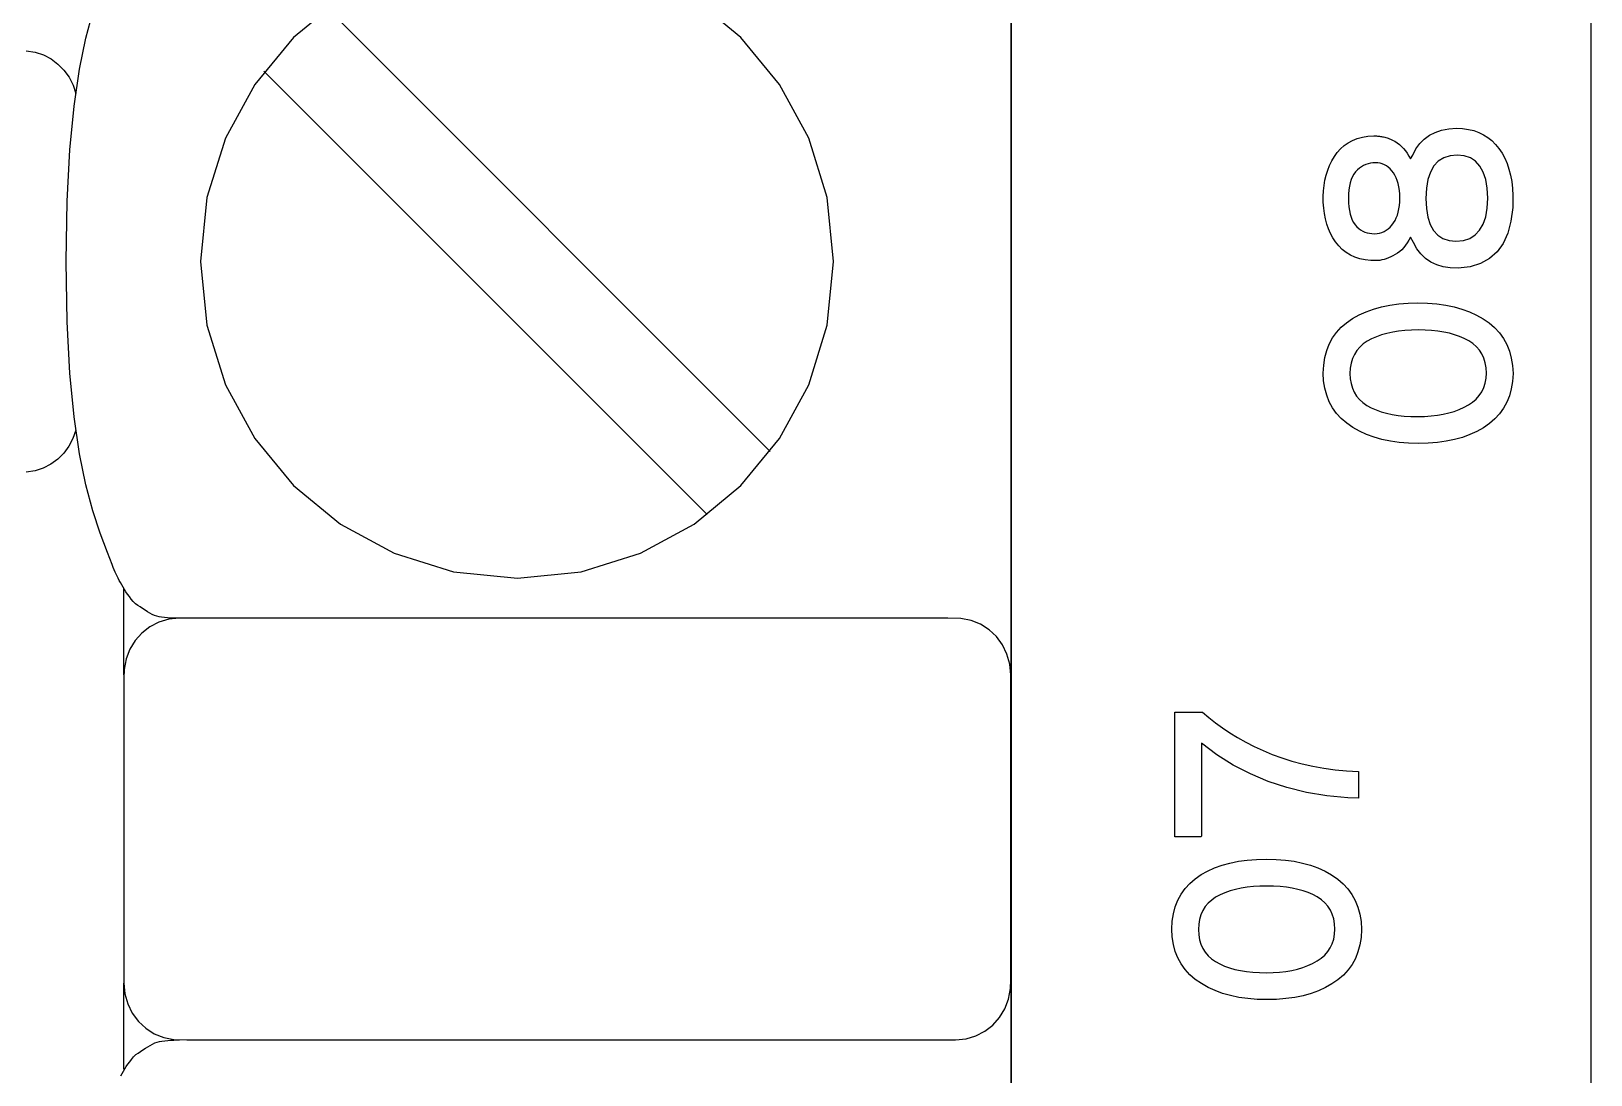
# Model space of a CAD drawing. Extents: x 1 to 47.7, y 0.2 to 35.
# Drawn here: x 35.404 to 36.228, y 4.806 to 5.357 of the extents above; entities that cross this region are included whole.
import ezdxf

# ---------------------------------------------------------------- set-up
doc = ezdxf.new("R2010")
doc.units = 0
doc.header["$MEASUREMENT"] = 0
for name, color, linetype in [('5_1___24__TARGET_LEDS___12', 7, 'CONTINUOUS'), ('6_1__EMPTY_IO_BOARD_POSITI', 7, 'CONTINUOUS'), ('6_2___8__INDEPENDENT_INPUT', 7, 'CONTINUOUS'), ('6_3___8__OPTOISO_INDEPENDE', 7, 'CONTINUOUS'), ('6_4___24__OPTOISO_INDEPEND', 7, 'CONTINUOUS'), ('6_5___8__INDEPENDENT_INPUT', 7, 'CONTINUOUS'), ('6_6___8__INDEPENDENT_INPUT', 7, 'CONTINUOUS'), ('6_7___8__OPTOISO_INDEPENDE', 7, 'CONTINUOUS'), ('6_8___8__OPTOISO_INDEPENDE', 7, 'CONTINUOUS'), ('8_0_____DWG', 7, 'CONTINUOUS')]:
    doc.layers.add(name, color=color, linetype=linetype)

msp = doc.modelspace()

# ---------------------------------------------------------------- linework, layer by layer
at = {"layer": '5_1___24__TARGET_LEDS___12'}
for points in [[(35.92211, 4.03743), (35.92211, 4.15881), (35.92211, 4.28465), (35.92211, 4.41449), (35.92211, 4.54789), (35.92211, 4.68442), (35.92211, 4.82361), (35.92211, 4.96504), (35.92211, 5.25278), (35.92211, 5.54409)], [(35.48242, 5.04681), (35.48092, 5.04682), (35.47935, 5.04684), (35.47775, 5.04689), (35.47615, 5.04697), (35.47459, 5.04709), (35.47311, 5.04726), (35.47174, 5.04749), (35.47051, 5.04778), (35.46937, 5.0482), (35.46812, 5.0488), (35.46687, 5.04948), (35.4656, 5.05024), (35.46433, 5.05105), (35.46306, 5.05188), (35.4618, 5.05273), (35.46054, 5.05356), (35.45929, 5.05435), (35.45813, 5.05558), (35.45707, 5.05689), (35.45607, 5.05817), (35.45515, 5.05943), (35.45428, 5.06067), (35.45347, 5.0619), (35.45271, 5.06313), (35.45201, 5.06436), (35.45134, 5.0656), (35.45072, 5.06677), (35.45016, 5.06786), (35.44964, 5.06892), (35.44913, 5.06998), (35.44862, 5.07109), (35.44809, 5.07229), (35.44753, 5.07361), (35.44691, 5.07511), (35.44443, 5.08143), (35.44062, 5.09171), (35.4368, 5.1035), (35.43313, 5.11732), (35.42978, 5.1337), (35.42689, 5.15316), (35.42463, 5.17622), (35.42316, 5.20343), (35.42263, 5.23529), (35.42316, 5.26715), (35.42463, 5.29435), (35.42689, 5.31741), (35.42978, 5.33687), (35.43313, 5.35325), (35.4368, 5.36706)], [(35.56757, 5.37404), (35.54278, 5.35361), (35.52232, 5.32886), (35.50686, 5.30045), (35.49709, 5.26905), (35.49368, 5.23536), (35.49709, 5.2016), (35.50686, 5.17017), (35.52232, 5.14173), (35.54278, 5.11695), (35.56757, 5.09651), (35.59601, 5.08108), (35.62743, 5.07133), (35.66113, 5.06793), (35.69481, 5.07133), (35.72618, 5.08108), (35.75456, 5.09651), (35.77929, 5.11695), (35.79968, 5.14173), (35.81508, 5.17017), (35.82481, 5.2016), (35.82821, 5.23536), (35.82481, 5.26905), (35.81508, 5.30045), (35.79968, 5.32886), (35.77929, 5.35361), (35.75456, 5.37404)], [(35.79479, 5.13493), (35.56052, 5.3692)], [(35.40159, 5.34658), (35.40626, 5.34586), (35.41064, 5.34441), (35.41468, 5.34229), (35.41832, 5.33958), (35.42151, 5.33634), (35.42418, 5.33262), (35.42628, 5.32848), (35.42775, 5.324)], [(35.76137, 5.10151), (35.5271, 5.33578)], [(35.42775, 5.14623), (35.42626, 5.14179), (35.42414, 5.1377), (35.42145, 5.13402), (35.41826, 5.1308), (35.41462, 5.12812), (35.41059, 5.12603), (35.40622, 5.1246), (35.40158, 5.12388)], [(35.45318, 5.01682), (35.45318, 5.06237)], [(35.45318, 4.80842), (35.45318, 4.85397)], [(35.45152, 4.80495), (35.45218, 4.80619), (35.45289, 4.80742), (35.45365, 4.80865), (35.45446, 4.80988), (35.45532, 4.81112), (35.45625, 4.81238), (35.45724, 4.81366), (35.45831, 4.81497), (35.45946, 4.8162), (35.46071, 4.81699), (35.46197, 4.81782), (35.46324, 4.81866), (35.46451, 4.8195), (35.46578, 4.82031), (35.46704, 4.82106), (35.4683, 4.82175), (35.46955, 4.82235), (35.47069, 4.82277), (35.47191, 4.82308), (35.47329, 4.82334), (35.47477, 4.82354), (35.47633, 4.8237), (35.47793, 4.82382), (35.47953, 4.8239), (35.4811, 4.82394), (35.4826, 4.82395)]]:
    msp.add_lwpolyline(points, dxfattribs=at)
msp.add_lwpolyline([(35.48242, 5.04681), (35.47686, 5.04627), (35.47165, 5.04471), (35.4669, 5.04225), (35.46269, 5.03896), (35.45913, 5.03497), (35.45632, 5.03036), (35.45435, 5.02524), (35.45331, 5.01971), (35.45318, 5.0152), (35.45318, 5.0034), (35.45318, 4.98284), (35.45318, 4.95672), (35.45318, 4.92822), (35.45318, 4.90051), (35.45318, 4.87677), (35.45318, 4.8602), (35.45318, 4.85397), (35.45371, 4.84827), (35.45522, 4.84293), (35.45763, 4.83805), (35.46083, 4.83373), (35.46472, 4.83008), (35.46921, 4.82719), (35.47421, 4.82516), (35.4796, 4.8241), (35.48651, 4.82396), (35.51624, 4.82396), (35.56802, 4.82396), (35.63382, 4.82396), (35.70563, 4.82396), (35.77544, 4.82396), (35.83524, 4.82396), (35.87699, 4.82396), (35.89269, 4.82396), (35.89825, 4.8245), (35.90346, 4.82606), (35.90821, 4.82853), (35.91242, 4.83182), (35.91598, 4.83582), (35.91879, 4.84043), (35.92076, 4.84555), (35.9218, 4.85108), (35.92193, 4.85559), (35.92193, 4.86739), (35.92193, 4.88794), (35.92193, 4.91406), (35.92193, 4.94257), (35.92193, 4.97028), (35.92193, 4.99402), (35.92193, 5.01059), (35.92193, 5.01682), (35.9214, 5.02252), (35.91989, 5.02786), (35.91748, 5.03273), (35.91428, 5.03705), (35.91039, 5.0407), (35.9059, 5.04359), (35.9009, 5.04561), (35.89551, 5.04667), (35.8886, 5.04681), (35.85887, 5.04681), (35.80709, 5.04681), (35.74129, 5.04681), (35.66948, 5.04681), (35.59966, 5.04681), (35.53987, 5.04681), (35.49812, 5.04681)], close=True, dxfattribs=at)
at = {"layer": '6_1__EMPTY_IO_BOARD_POSITI'}
msp.add_lwpolyline([(35.92218, 5.48171), (35.92218, 5.07481), (35.92218, 4.87494), (35.92218, 4.6791), (35.92218, 4.4885), (35.92218, 4.30437), (35.92218, 4.21512), (35.92218, 4.12794)], dxfattribs=at)
at = {"layer": '6_2___8__INDEPENDENT_INPUT'}
for points in [[(35.92211, 4.03743), (35.92211, 4.15881), (35.92211, 4.28465), (35.92211, 4.41449), (35.92211, 4.54789), (35.92211, 4.68442), (35.92211, 4.82361), (35.92211, 4.96504), (35.92211, 5.25278), (35.92211, 5.54409)], [(35.48242, 5.04681), (35.48092, 5.04682), (35.47935, 5.04684), (35.47775, 5.04689), (35.47615, 5.04697), (35.47459, 5.04709), (35.47311, 5.04726), (35.47174, 5.04749), (35.47051, 5.04778), (35.46937, 5.0482), (35.46812, 5.0488), (35.46687, 5.04948), (35.4656, 5.05024), (35.46433, 5.05105), (35.46306, 5.05188), (35.4618, 5.05273), (35.46054, 5.05356), (35.45929, 5.05435), (35.45813, 5.05558), (35.45707, 5.05689), (35.45607, 5.05817), (35.45515, 5.05943), (35.45428, 5.06067), (35.45347, 5.0619), (35.45271, 5.06313), (35.45201, 5.06436), (35.45134, 5.0656), (35.45072, 5.06677), (35.45016, 5.06786), (35.44964, 5.06892), (35.44913, 5.06998), (35.44862, 5.07109), (35.44809, 5.07229), (35.44753, 5.07361), (35.44691, 5.07511), (35.44443, 5.08143), (35.44062, 5.09171), (35.4368, 5.1035), (35.43313, 5.11732), (35.42978, 5.1337), (35.42689, 5.15316), (35.42463, 5.17622), (35.42316, 5.20343), (35.42263, 5.23529), (35.42316, 5.26715), (35.42463, 5.29435), (35.42689, 5.31741), (35.42978, 5.33687), (35.43313, 5.35325), (35.4368, 5.36706)], [(35.56757, 5.37404), (35.54278, 5.35361), (35.52232, 5.32886), (35.50686, 5.30045), (35.49709, 5.26905), (35.49368, 5.23536), (35.49709, 5.2016), (35.50686, 5.17017), (35.52232, 5.14173), (35.54278, 5.11695), (35.56757, 5.09651), (35.59601, 5.08108), (35.62743, 5.07133), (35.66113, 5.06793), (35.69481, 5.07133), (35.72618, 5.08108), (35.75456, 5.09651), (35.77929, 5.11695), (35.79968, 5.14173), (35.81508, 5.17017), (35.82481, 5.2016), (35.82821, 5.23536), (35.82481, 5.26905), (35.81508, 5.30045), (35.79968, 5.32886), (35.77929, 5.35361), (35.75456, 5.37404)], [(35.79479, 5.13493), (35.56052, 5.3692)], [(35.40159, 5.34658), (35.40626, 5.34586), (35.41064, 5.34441), (35.41468, 5.34229), (35.41832, 5.33958), (35.42151, 5.33634), (35.42418, 5.33262), (35.42628, 5.32848), (35.42775, 5.324)], [(35.76137, 5.10151), (35.5271, 5.33578)], [(35.42775, 5.14623), (35.42626, 5.14179), (35.42414, 5.1377), (35.42145, 5.13402), (35.41826, 5.1308), (35.41462, 5.12812), (35.41059, 5.12603), (35.40622, 5.1246), (35.40158, 5.12388)], [(35.45318, 5.01682), (35.45318, 5.06237)], [(35.45318, 4.80842), (35.45318, 4.85397)], [(35.45152, 4.80495), (35.45218, 4.80619), (35.45289, 4.80742), (35.45365, 4.80865), (35.45446, 4.80988), (35.45532, 4.81112), (35.45625, 4.81238), (35.45724, 4.81366), (35.45831, 4.81497), (35.45946, 4.8162), (35.46071, 4.81699), (35.46197, 4.81782), (35.46324, 4.81866), (35.46451, 4.8195), (35.46578, 4.82031), (35.46704, 4.82106), (35.4683, 4.82175), (35.46955, 4.82235), (35.47069, 4.82277), (35.47191, 4.82308), (35.47329, 4.82334), (35.47477, 4.82354), (35.47633, 4.8237), (35.47793, 4.82382), (35.47953, 4.8239), (35.4811, 4.82394), (35.4826, 4.82395)]]:
    msp.add_lwpolyline(points, dxfattribs=at)
msp.add_lwpolyline([(35.48242, 5.04681), (35.47686, 5.04627), (35.47165, 5.04471), (35.4669, 5.04225), (35.46269, 5.03896), (35.45913, 5.03497), (35.45632, 5.03036), (35.45435, 5.02524), (35.45331, 5.01971), (35.45318, 5.0152), (35.45318, 5.0034), (35.45318, 4.98284), (35.45318, 4.95672), (35.45318, 4.92822), (35.45318, 4.90051), (35.45318, 4.87677), (35.45318, 4.8602), (35.45318, 4.85397), (35.45371, 4.84827), (35.45522, 4.84293), (35.45763, 4.83805), (35.46083, 4.83373), (35.46472, 4.83008), (35.46921, 4.82719), (35.47421, 4.82516), (35.4796, 4.8241), (35.48651, 4.82396), (35.51624, 4.82396), (35.56802, 4.82396), (35.63382, 4.82396), (35.70563, 4.82396), (35.77544, 4.82396), (35.83524, 4.82396), (35.87699, 4.82396), (35.89269, 4.82396), (35.89825, 4.8245), (35.90346, 4.82606), (35.90821, 4.82853), (35.91242, 4.83182), (35.91598, 4.83582), (35.91879, 4.84043), (35.92076, 4.84555), (35.9218, 4.85108), (35.92193, 4.85559), (35.92193, 4.86739), (35.92193, 4.88794), (35.92193, 4.91406), (35.92193, 4.94257), (35.92193, 4.97028), (35.92193, 4.99402), (35.92193, 5.01059), (35.92193, 5.01682), (35.9214, 5.02252), (35.91989, 5.02786), (35.91748, 5.03273), (35.91428, 5.03705), (35.91039, 5.0407), (35.9059, 5.04359), (35.9009, 5.04561), (35.89551, 5.04667), (35.8886, 5.04681), (35.85887, 5.04681), (35.80709, 5.04681), (35.74129, 5.04681), (35.66948, 5.04681), (35.59966, 5.04681), (35.53987, 5.04681), (35.49812, 5.04681)], close=True, dxfattribs=at)
at = {"layer": '6_3___8__OPTOISO_INDEPENDE'}
for points in [[(35.92211, 4.03743), (35.92211, 4.15881), (35.92211, 4.28465), (35.92211, 4.41449), (35.92211, 4.54789), (35.92211, 4.68442), (35.92211, 4.82361), (35.92211, 4.96504), (35.92211, 5.25278), (35.92211, 5.54409)], [(35.48242, 5.04681), (35.48092, 5.04682), (35.47935, 5.04684), (35.47775, 5.04689), (35.47615, 5.04697), (35.47459, 5.04709), (35.47311, 5.04726), (35.47174, 5.04749), (35.47051, 5.04778), (35.46937, 5.0482), (35.46812, 5.0488), (35.46687, 5.04948), (35.4656, 5.05024), (35.46433, 5.05105), (35.46306, 5.05188), (35.4618, 5.05273), (35.46054, 5.05356), (35.45929, 5.05435), (35.45813, 5.05558), (35.45707, 5.05689), (35.45607, 5.05817), (35.45515, 5.05943), (35.45428, 5.06067), (35.45347, 5.0619), (35.45271, 5.06313), (35.45201, 5.06436), (35.45134, 5.0656), (35.45072, 5.06677), (35.45016, 5.06786), (35.44964, 5.06892), (35.44913, 5.06998), (35.44862, 5.07109), (35.44809, 5.07229), (35.44753, 5.07361), (35.44691, 5.07511), (35.44443, 5.08143), (35.44062, 5.09171), (35.4368, 5.1035), (35.43313, 5.11732), (35.42978, 5.1337), (35.42689, 5.15316), (35.42463, 5.17622), (35.42316, 5.20343), (35.42263, 5.23529), (35.42316, 5.26715), (35.42463, 5.29435), (35.42689, 5.31741), (35.42978, 5.33687), (35.43313, 5.35325), (35.4368, 5.36706)], [(35.56757, 5.37404), (35.54278, 5.35361), (35.52232, 5.32886), (35.50686, 5.30045), (35.49709, 5.26905), (35.49368, 5.23536), (35.49709, 5.2016), (35.50686, 5.17017), (35.52232, 5.14173), (35.54278, 5.11695), (35.56757, 5.09651), (35.59601, 5.08108), (35.62743, 5.07133), (35.66113, 5.06793), (35.69481, 5.07133), (35.72618, 5.08108), (35.75456, 5.09651), (35.77929, 5.11695), (35.79968, 5.14173), (35.81508, 5.17017), (35.82481, 5.2016), (35.82821, 5.23536), (35.82481, 5.26905), (35.81508, 5.30045), (35.79968, 5.32886), (35.77929, 5.35361), (35.75456, 5.37404)], [(35.79479, 5.13493), (35.56052, 5.3692)], [(35.40159, 5.34658), (35.40626, 5.34586), (35.41064, 5.34441), (35.41468, 5.34229), (35.41832, 5.33958), (35.42151, 5.33634), (35.42418, 5.33262), (35.42628, 5.32848), (35.42775, 5.324)], [(35.76137, 5.10151), (35.5271, 5.33578)], [(35.42775, 5.14623), (35.42626, 5.14179), (35.42414, 5.1377), (35.42145, 5.13402), (35.41826, 5.1308), (35.41462, 5.12812), (35.41059, 5.12603), (35.40622, 5.1246), (35.40158, 5.12388)], [(35.45318, 5.01682), (35.45318, 5.06237)], [(35.45318, 4.80842), (35.45318, 4.85397)], [(35.45152, 4.80495), (35.45218, 4.80619), (35.45289, 4.80742), (35.45365, 4.80865), (35.45446, 4.80988), (35.45532, 4.81112), (35.45625, 4.81238), (35.45724, 4.81366), (35.45831, 4.81497), (35.45946, 4.8162), (35.46071, 4.81699), (35.46197, 4.81782), (35.46324, 4.81866), (35.46451, 4.8195), (35.46578, 4.82031), (35.46704, 4.82106), (35.4683, 4.82175), (35.46955, 4.82235), (35.47069, 4.82277), (35.47191, 4.82308), (35.47329, 4.82334), (35.47477, 4.82354), (35.47633, 4.8237), (35.47793, 4.82382), (35.47953, 4.8239), (35.4811, 4.82394), (35.4826, 4.82395)]]:
    msp.add_lwpolyline(points, dxfattribs=at)
msp.add_lwpolyline([(35.48242, 5.04681), (35.47686, 5.04627), (35.47165, 5.04471), (35.4669, 5.04225), (35.46269, 5.03896), (35.45913, 5.03497), (35.45632, 5.03036), (35.45435, 5.02524), (35.45331, 5.01971), (35.45318, 5.0152), (35.45318, 5.0034), (35.45318, 4.98284), (35.45318, 4.95672), (35.45318, 4.92822), (35.45318, 4.90051), (35.45318, 4.87677), (35.45318, 4.8602), (35.45318, 4.85397), (35.45371, 4.84827), (35.45522, 4.84293), (35.45763, 4.83805), (35.46083, 4.83373), (35.46472, 4.83008), (35.46921, 4.82719), (35.47421, 4.82516), (35.4796, 4.8241), (35.48651, 4.82396), (35.51624, 4.82396), (35.56802, 4.82396), (35.63382, 4.82396), (35.70563, 4.82396), (35.77544, 4.82396), (35.83524, 4.82396), (35.87699, 4.82396), (35.89269, 4.82396), (35.89825, 4.8245), (35.90346, 4.82606), (35.90821, 4.82853), (35.91242, 4.83182), (35.91598, 4.83582), (35.91879, 4.84043), (35.92076, 4.84555), (35.9218, 4.85108), (35.92193, 4.85559), (35.92193, 4.86739), (35.92193, 4.88794), (35.92193, 4.91406), (35.92193, 4.94257), (35.92193, 4.97028), (35.92193, 4.99402), (35.92193, 5.01059), (35.92193, 5.01682), (35.9214, 5.02252), (35.91989, 5.02786), (35.91748, 5.03273), (35.91428, 5.03705), (35.91039, 5.0407), (35.9059, 5.04359), (35.9009, 5.04561), (35.89551, 5.04667), (35.8886, 5.04681), (35.85887, 5.04681), (35.80709, 5.04681), (35.74129, 5.04681), (35.66948, 5.04681), (35.59966, 5.04681), (35.53987, 5.04681), (35.49812, 5.04681)], close=True, dxfattribs=at)
at = {"layer": '6_4___24__OPTOISO_INDEPEND'}
for points in [[(35.92211, 4.03743), (35.92211, 4.15881), (35.92211, 4.28465), (35.92211, 4.41449), (35.92211, 4.54789), (35.92211, 4.68442), (35.92211, 4.82361), (35.92211, 4.96504), (35.92211, 5.25278), (35.92211, 5.54409)], [(35.48242, 5.04681), (35.48092, 5.04682), (35.47935, 5.04684), (35.47775, 5.04689), (35.47615, 5.04697), (35.47459, 5.04709), (35.47311, 5.04726), (35.47174, 5.04749), (35.47051, 5.04778), (35.46937, 5.0482), (35.46812, 5.0488), (35.46687, 5.04948), (35.4656, 5.05024), (35.46433, 5.05105), (35.46306, 5.05188), (35.4618, 5.05273), (35.46054, 5.05356), (35.45929, 5.05435), (35.45813, 5.05558), (35.45707, 5.05689), (35.45607, 5.05817), (35.45515, 5.05943), (35.45428, 5.06067), (35.45347, 5.0619), (35.45271, 5.06313), (35.45201, 5.06436), (35.45134, 5.0656), (35.45072, 5.06677), (35.45016, 5.06786), (35.44964, 5.06892), (35.44913, 5.06998), (35.44862, 5.07109), (35.44809, 5.07229), (35.44753, 5.07361), (35.44691, 5.07511), (35.44443, 5.08143), (35.44062, 5.09171), (35.4368, 5.1035), (35.43313, 5.11732), (35.42978, 5.1337), (35.42689, 5.15316), (35.42463, 5.17622), (35.42316, 5.20343), (35.42263, 5.23529), (35.42316, 5.26715), (35.42463, 5.29435), (35.42689, 5.31741), (35.42978, 5.33687), (35.43313, 5.35325), (35.4368, 5.36706)], [(35.56757, 5.37404), (35.54278, 5.35361), (35.52232, 5.32886), (35.50686, 5.30045), (35.49709, 5.26905), (35.49368, 5.23536), (35.49709, 5.2016), (35.50686, 5.17017), (35.52232, 5.14173), (35.54278, 5.11695), (35.56757, 5.09651), (35.59601, 5.08108), (35.62743, 5.07133), (35.66113, 5.06793), (35.69481, 5.07133), (35.72618, 5.08108), (35.75456, 5.09651), (35.77929, 5.11695), (35.79968, 5.14173), (35.81508, 5.17017), (35.82481, 5.2016), (35.82821, 5.23536), (35.82481, 5.26905), (35.81508, 5.30045), (35.79968, 5.32886), (35.77929, 5.35361), (35.75456, 5.37404)], [(35.79479, 5.13493), (35.56052, 5.3692)], [(35.40159, 5.34658), (35.40626, 5.34586), (35.41064, 5.34441), (35.41468, 5.34229), (35.41832, 5.33958), (35.42151, 5.33634), (35.42418, 5.33262), (35.42628, 5.32848), (35.42775, 5.324)], [(35.76137, 5.10151), (35.5271, 5.33578)], [(35.42775, 5.14623), (35.42626, 5.14179), (35.42414, 5.1377), (35.42145, 5.13402), (35.41826, 5.1308), (35.41462, 5.12812), (35.41059, 5.12603), (35.40622, 5.1246), (35.40158, 5.12388)], [(35.45318, 5.01682), (35.45318, 5.06237)], [(35.45318, 4.80842), (35.45318, 4.85397)], [(35.45152, 4.80495), (35.45218, 4.80619), (35.45289, 4.80742), (35.45365, 4.80865), (35.45446, 4.80988), (35.45532, 4.81112), (35.45625, 4.81238), (35.45724, 4.81366), (35.45831, 4.81497), (35.45946, 4.8162), (35.46071, 4.81699), (35.46197, 4.81782), (35.46324, 4.81866), (35.46451, 4.8195), (35.46578, 4.82031), (35.46704, 4.82106), (35.4683, 4.82175), (35.46955, 4.82235), (35.47069, 4.82277), (35.47191, 4.82308), (35.47329, 4.82334), (35.47477, 4.82354), (35.47633, 4.8237), (35.47793, 4.82382), (35.47953, 4.8239), (35.4811, 4.82394), (35.4826, 4.82395)]]:
    msp.add_lwpolyline(points, dxfattribs=at)
msp.add_lwpolyline([(35.48242, 5.04681), (35.47686, 5.04627), (35.47165, 5.04471), (35.4669, 5.04225), (35.46269, 5.03896), (35.45913, 5.03497), (35.45632, 5.03036), (35.45435, 5.02524), (35.45331, 5.01971), (35.45318, 5.0152), (35.45318, 5.0034), (35.45318, 4.98284), (35.45318, 4.95672), (35.45318, 4.92822), (35.45318, 4.90051), (35.45318, 4.87677), (35.45318, 4.8602), (35.45318, 4.85397), (35.45371, 4.84827), (35.45522, 4.84293), (35.45763, 4.83805), (35.46083, 4.83373), (35.46472, 4.83008), (35.46921, 4.82719), (35.47421, 4.82516), (35.4796, 4.8241), (35.48651, 4.82396), (35.51624, 4.82396), (35.56802, 4.82396), (35.63382, 4.82396), (35.70563, 4.82396), (35.77544, 4.82396), (35.83524, 4.82396), (35.87699, 4.82396), (35.89269, 4.82396), (35.89825, 4.8245), (35.90346, 4.82606), (35.90821, 4.82853), (35.91242, 4.83182), (35.91598, 4.83582), (35.91879, 4.84043), (35.92076, 4.84555), (35.9218, 4.85108), (35.92193, 4.85559), (35.92193, 4.86739), (35.92193, 4.88794), (35.92193, 4.91406), (35.92193, 4.94257), (35.92193, 4.97028), (35.92193, 4.99402), (35.92193, 5.01059), (35.92193, 5.01682), (35.9214, 5.02252), (35.91989, 5.02786), (35.91748, 5.03273), (35.91428, 5.03705), (35.91039, 5.0407), (35.9059, 5.04359), (35.9009, 5.04561), (35.89551, 5.04667), (35.8886, 5.04681), (35.85887, 5.04681), (35.80709, 5.04681), (35.74129, 5.04681), (35.66948, 5.04681), (35.59966, 5.04681), (35.53987, 5.04681), (35.49812, 5.04681)], close=True, dxfattribs=at)
at = {"layer": '6_5___8__INDEPENDENT_INPUT'}
for points in [[(35.92211, 4.03743), (35.92211, 4.15881), (35.92211, 4.28465), (35.92211, 4.41449), (35.92211, 4.54789), (35.92211, 4.68442), (35.92211, 4.82361), (35.92211, 4.96504), (35.92211, 5.25278), (35.92211, 5.54409)], [(35.48242, 5.04681), (35.48092, 5.04682), (35.47935, 5.04684), (35.47775, 5.04689), (35.47615, 5.04697), (35.47459, 5.04709), (35.47311, 5.04726), (35.47174, 5.04749), (35.47051, 5.04778), (35.46937, 5.0482), (35.46812, 5.0488), (35.46687, 5.04948), (35.4656, 5.05024), (35.46433, 5.05105), (35.46306, 5.05188), (35.4618, 5.05273), (35.46054, 5.05356), (35.45929, 5.05435), (35.45813, 5.05558), (35.45707, 5.05689), (35.45607, 5.05817), (35.45515, 5.05943), (35.45428, 5.06067), (35.45347, 5.0619), (35.45271, 5.06313), (35.45201, 5.06436), (35.45134, 5.0656), (35.45072, 5.06677), (35.45016, 5.06786), (35.44964, 5.06892), (35.44913, 5.06998), (35.44862, 5.07109), (35.44809, 5.07229), (35.44753, 5.07361), (35.44691, 5.07511), (35.44443, 5.08143), (35.44062, 5.09171), (35.4368, 5.1035), (35.43313, 5.11732), (35.42978, 5.1337), (35.42689, 5.15316), (35.42463, 5.17622), (35.42316, 5.20343), (35.42263, 5.23529), (35.42316, 5.26715), (35.42463, 5.29435), (35.42689, 5.31741), (35.42978, 5.33687), (35.43313, 5.35325), (35.4368, 5.36706)], [(35.56757, 5.37404), (35.54278, 5.35361), (35.52232, 5.32886), (35.50686, 5.30045), (35.49709, 5.26905), (35.49368, 5.23536), (35.49709, 5.2016), (35.50686, 5.17017), (35.52232, 5.14173), (35.54278, 5.11695), (35.56757, 5.09651), (35.59601, 5.08108), (35.62743, 5.07133), (35.66113, 5.06793), (35.69481, 5.07133), (35.72618, 5.08108), (35.75456, 5.09651), (35.77929, 5.11695), (35.79968, 5.14173), (35.81508, 5.17017), (35.82481, 5.2016), (35.82821, 5.23536), (35.82481, 5.26905), (35.81508, 5.30045), (35.79968, 5.32886), (35.77929, 5.35361), (35.75456, 5.37404)], [(35.79479, 5.13493), (35.56052, 5.3692)], [(35.40159, 5.34658), (35.40626, 5.34586), (35.41064, 5.34441), (35.41468, 5.34229), (35.41832, 5.33958), (35.42151, 5.33634), (35.42418, 5.33262), (35.42628, 5.32848), (35.42775, 5.324)], [(35.76137, 5.10151), (35.5271, 5.33578)], [(35.42775, 5.14623), (35.42626, 5.14179), (35.42414, 5.1377), (35.42145, 5.13402), (35.41826, 5.1308), (35.41462, 5.12812), (35.41059, 5.12603), (35.40622, 5.1246), (35.40158, 5.12388)], [(35.45318, 5.01682), (35.45318, 5.06237)], [(35.45318, 4.80842), (35.45318, 4.85397)], [(35.45152, 4.80495), (35.45218, 4.80619), (35.45289, 4.80742), (35.45365, 4.80865), (35.45446, 4.80988), (35.45532, 4.81112), (35.45625, 4.81238), (35.45724, 4.81366), (35.45831, 4.81497), (35.45946, 4.8162), (35.46071, 4.81699), (35.46197, 4.81782), (35.46324, 4.81866), (35.46451, 4.8195), (35.46578, 4.82031), (35.46704, 4.82106), (35.4683, 4.82175), (35.46955, 4.82235), (35.47069, 4.82277), (35.47191, 4.82308), (35.47329, 4.82334), (35.47477, 4.82354), (35.47633, 4.8237), (35.47793, 4.82382), (35.47953, 4.8239), (35.4811, 4.82394), (35.4826, 4.82395)]]:
    msp.add_lwpolyline(points, dxfattribs=at)
msp.add_lwpolyline([(35.48242, 5.04681), (35.47686, 5.04627), (35.47165, 5.04471), (35.4669, 5.04225), (35.46269, 5.03896), (35.45913, 5.03497), (35.45632, 5.03036), (35.45435, 5.02524), (35.45331, 5.01971), (35.45318, 5.0152), (35.45318, 5.0034), (35.45318, 4.98284), (35.45318, 4.95672), (35.45318, 4.92822), (35.45318, 4.90051), (35.45318, 4.87677), (35.45318, 4.8602), (35.45318, 4.85397), (35.45371, 4.84827), (35.45522, 4.84293), (35.45763, 4.83805), (35.46083, 4.83373), (35.46472, 4.83008), (35.46921, 4.82719), (35.47421, 4.82516), (35.4796, 4.8241), (35.48651, 4.82396), (35.51624, 4.82396), (35.56802, 4.82396), (35.63382, 4.82396), (35.70563, 4.82396), (35.77544, 4.82396), (35.83524, 4.82396), (35.87699, 4.82396), (35.89269, 4.82396), (35.89825, 4.8245), (35.90346, 4.82606), (35.90821, 4.82853), (35.91242, 4.83182), (35.91598, 4.83582), (35.91879, 4.84043), (35.92076, 4.84555), (35.9218, 4.85108), (35.92193, 4.85559), (35.92193, 4.86739), (35.92193, 4.88794), (35.92193, 4.91406), (35.92193, 4.94257), (35.92193, 4.97028), (35.92193, 4.99402), (35.92193, 5.01059), (35.92193, 5.01682), (35.9214, 5.02252), (35.91989, 5.02786), (35.91748, 5.03273), (35.91428, 5.03705), (35.91039, 5.0407), (35.9059, 5.04359), (35.9009, 5.04561), (35.89551, 5.04667), (35.8886, 5.04681), (35.85887, 5.04681), (35.80709, 5.04681), (35.74129, 5.04681), (35.66948, 5.04681), (35.59966, 5.04681), (35.53987, 5.04681), (35.49812, 5.04681)], close=True, dxfattribs=at)
at = {"layer": '6_6___8__INDEPENDENT_INPUT'}
for points in [[(35.92211, 4.03743), (35.92211, 4.15881), (35.92211, 4.28465), (35.92211, 4.41449), (35.92211, 4.54789), (35.92211, 4.68442), (35.92211, 4.82361), (35.92211, 4.96504), (35.92211, 5.25278), (35.92211, 5.54409)], [(35.48242, 5.04681), (35.48092, 5.04682), (35.47935, 5.04684), (35.47775, 5.04689), (35.47615, 5.04697), (35.47459, 5.04709), (35.47311, 5.04726), (35.47174, 5.04749), (35.47051, 5.04778), (35.46937, 5.0482), (35.46812, 5.0488), (35.46687, 5.04948), (35.4656, 5.05024), (35.46433, 5.05105), (35.46306, 5.05188), (35.4618, 5.05273), (35.46054, 5.05356), (35.45929, 5.05435), (35.45813, 5.05558), (35.45707, 5.05689), (35.45607, 5.05817), (35.45515, 5.05943), (35.45428, 5.06067), (35.45347, 5.0619), (35.45271, 5.06313), (35.45201, 5.06436), (35.45134, 5.0656), (35.45072, 5.06677), (35.45016, 5.06786), (35.44964, 5.06892), (35.44913, 5.06998), (35.44862, 5.07109), (35.44809, 5.07229), (35.44753, 5.07361), (35.44691, 5.07511), (35.44443, 5.08143), (35.44062, 5.09171), (35.4368, 5.1035), (35.43313, 5.11732), (35.42978, 5.1337), (35.42689, 5.15316), (35.42463, 5.17622), (35.42316, 5.20343), (35.42263, 5.23529), (35.42316, 5.26715), (35.42463, 5.29435), (35.42689, 5.31741), (35.42978, 5.33687), (35.43313, 5.35325), (35.4368, 5.36706)], [(35.56757, 5.37404), (35.54278, 5.35361), (35.52232, 5.32886), (35.50686, 5.30045), (35.49709, 5.26905), (35.49368, 5.23536), (35.49709, 5.2016), (35.50686, 5.17017), (35.52232, 5.14173), (35.54278, 5.11695), (35.56757, 5.09651), (35.59601, 5.08108), (35.62743, 5.07133), (35.66113, 5.06793), (35.69481, 5.07133), (35.72618, 5.08108), (35.75456, 5.09651), (35.77929, 5.11695), (35.79968, 5.14173), (35.81508, 5.17017), (35.82481, 5.2016), (35.82821, 5.23536), (35.82481, 5.26905), (35.81508, 5.30045), (35.79968, 5.32886), (35.77929, 5.35361), (35.75456, 5.37404)], [(35.79479, 5.13493), (35.56052, 5.3692)], [(35.40159, 5.34658), (35.40626, 5.34586), (35.41064, 5.34441), (35.41468, 5.34229), (35.41832, 5.33958), (35.42151, 5.33634), (35.42418, 5.33262), (35.42628, 5.32848), (35.42775, 5.324)], [(35.76137, 5.10151), (35.5271, 5.33578)], [(35.42775, 5.14623), (35.42626, 5.14179), (35.42414, 5.1377), (35.42145, 5.13402), (35.41826, 5.1308), (35.41462, 5.12812), (35.41059, 5.12603), (35.40622, 5.1246), (35.40158, 5.12388)], [(35.45318, 5.01682), (35.45318, 5.06237)], [(35.45318, 4.80842), (35.45318, 4.85397)], [(35.45152, 4.80495), (35.45218, 4.80619), (35.45289, 4.80742), (35.45365, 4.80865), (35.45446, 4.80988), (35.45532, 4.81112), (35.45625, 4.81238), (35.45724, 4.81366), (35.45831, 4.81497), (35.45946, 4.8162), (35.46071, 4.81699), (35.46197, 4.81782), (35.46324, 4.81866), (35.46451, 4.8195), (35.46578, 4.82031), (35.46704, 4.82106), (35.4683, 4.82175), (35.46955, 4.82235), (35.47069, 4.82277), (35.47191, 4.82308), (35.47329, 4.82334), (35.47477, 4.82354), (35.47633, 4.8237), (35.47793, 4.82382), (35.47953, 4.8239), (35.4811, 4.82394), (35.4826, 4.82395)]]:
    msp.add_lwpolyline(points, dxfattribs=at)
msp.add_lwpolyline([(35.48242, 5.04681), (35.47686, 5.04627), (35.47165, 5.04471), (35.4669, 5.04225), (35.46269, 5.03896), (35.45913, 5.03497), (35.45632, 5.03036), (35.45435, 5.02524), (35.45331, 5.01971), (35.45318, 5.0152), (35.45318, 5.0034), (35.45318, 4.98284), (35.45318, 4.95672), (35.45318, 4.92822), (35.45318, 4.90051), (35.45318, 4.87677), (35.45318, 4.8602), (35.45318, 4.85397), (35.45371, 4.84827), (35.45522, 4.84293), (35.45763, 4.83805), (35.46083, 4.83373), (35.46472, 4.83008), (35.46921, 4.82719), (35.47421, 4.82516), (35.4796, 4.8241), (35.48651, 4.82396), (35.51624, 4.82396), (35.56802, 4.82396), (35.63382, 4.82396), (35.70563, 4.82396), (35.77544, 4.82396), (35.83524, 4.82396), (35.87699, 4.82396), (35.89269, 4.82396), (35.89825, 4.8245), (35.90346, 4.82606), (35.90821, 4.82853), (35.91242, 4.83182), (35.91598, 4.83582), (35.91879, 4.84043), (35.92076, 4.84555), (35.9218, 4.85108), (35.92193, 4.85559), (35.92193, 4.86739), (35.92193, 4.88794), (35.92193, 4.91406), (35.92193, 4.94257), (35.92193, 4.97028), (35.92193, 4.99402), (35.92193, 5.01059), (35.92193, 5.01682), (35.9214, 5.02252), (35.91989, 5.02786), (35.91748, 5.03273), (35.91428, 5.03705), (35.91039, 5.0407), (35.9059, 5.04359), (35.9009, 5.04561), (35.89551, 5.04667), (35.8886, 5.04681), (35.85887, 5.04681), (35.80709, 5.04681), (35.74129, 5.04681), (35.66948, 5.04681), (35.59966, 5.04681), (35.53987, 5.04681), (35.49812, 5.04681)], close=True, dxfattribs=at)
at = {"layer": '6_7___8__OPTOISO_INDEPENDE'}
for points in [[(35.92211, 4.03743), (35.92211, 4.15881), (35.92211, 4.28465), (35.92211, 4.41449), (35.92211, 4.54789), (35.92211, 4.68442), (35.92211, 4.82361), (35.92211, 4.96504), (35.92211, 5.25278), (35.92211, 5.54409)], [(35.48242, 5.04681), (35.48092, 5.04682), (35.47935, 5.04684), (35.47775, 5.04689), (35.47615, 5.04697), (35.47459, 5.04709), (35.47311, 5.04726), (35.47174, 5.04749), (35.47051, 5.04778), (35.46937, 5.0482), (35.46812, 5.0488), (35.46687, 5.04948), (35.4656, 5.05024), (35.46433, 5.05105), (35.46306, 5.05188), (35.4618, 5.05273), (35.46054, 5.05356), (35.45929, 5.05435), (35.45813, 5.05558), (35.45707, 5.05689), (35.45607, 5.05817), (35.45515, 5.05943), (35.45428, 5.06067), (35.45347, 5.0619), (35.45271, 5.06313), (35.45201, 5.06436), (35.45134, 5.0656), (35.45072, 5.06677), (35.45016, 5.06786), (35.44964, 5.06892), (35.44913, 5.06998), (35.44862, 5.07109), (35.44809, 5.07229), (35.44753, 5.07361), (35.44691, 5.07511), (35.44443, 5.08143), (35.44062, 5.09171), (35.4368, 5.1035), (35.43313, 5.11732), (35.42978, 5.1337), (35.42689, 5.15316), (35.42463, 5.17622), (35.42316, 5.20343), (35.42263, 5.23529), (35.42316, 5.26715), (35.42463, 5.29435), (35.42689, 5.31741), (35.42978, 5.33687), (35.43313, 5.35325), (35.4368, 5.36706)], [(35.56757, 5.37404), (35.54278, 5.35361), (35.52232, 5.32886), (35.50686, 5.30045), (35.49709, 5.26905), (35.49368, 5.23536), (35.49709, 5.2016), (35.50686, 5.17017), (35.52232, 5.14173), (35.54278, 5.11695), (35.56757, 5.09651), (35.59601, 5.08108), (35.62743, 5.07133), (35.66113, 5.06793), (35.69481, 5.07133), (35.72618, 5.08108), (35.75456, 5.09651), (35.77929, 5.11695), (35.79968, 5.14173), (35.81508, 5.17017), (35.82481, 5.2016), (35.82821, 5.23536), (35.82481, 5.26905), (35.81508, 5.30045), (35.79968, 5.32886), (35.77929, 5.35361), (35.75456, 5.37404)], [(35.79479, 5.13493), (35.56052, 5.3692)], [(35.40159, 5.34658), (35.40626, 5.34586), (35.41064, 5.34441), (35.41468, 5.34229), (35.41832, 5.33958), (35.42151, 5.33634), (35.42418, 5.33262), (35.42628, 5.32848), (35.42775, 5.324)], [(35.76137, 5.10151), (35.5271, 5.33578)], [(35.42775, 5.14623), (35.42626, 5.14179), (35.42414, 5.1377), (35.42145, 5.13402), (35.41826, 5.1308), (35.41462, 5.12812), (35.41059, 5.12603), (35.40622, 5.1246), (35.40158, 5.12388)], [(35.45318, 5.01682), (35.45318, 5.06237)], [(35.45318, 4.80842), (35.45318, 4.85397)], [(35.45152, 4.80495), (35.45218, 4.80619), (35.45289, 4.80742), (35.45365, 4.80865), (35.45446, 4.80988), (35.45532, 4.81112), (35.45625, 4.81238), (35.45724, 4.81366), (35.45831, 4.81497), (35.45946, 4.8162), (35.46071, 4.81699), (35.46197, 4.81782), (35.46324, 4.81866), (35.46451, 4.8195), (35.46578, 4.82031), (35.46704, 4.82106), (35.4683, 4.82175), (35.46955, 4.82235), (35.47069, 4.82277), (35.47191, 4.82308), (35.47329, 4.82334), (35.47477, 4.82354), (35.47633, 4.8237), (35.47793, 4.82382), (35.47953, 4.8239), (35.4811, 4.82394), (35.4826, 4.82395)]]:
    msp.add_lwpolyline(points, dxfattribs=at)
msp.add_lwpolyline([(35.48242, 5.04681), (35.47686, 5.04627), (35.47165, 5.04471), (35.4669, 5.04225), (35.46269, 5.03896), (35.45913, 5.03497), (35.45632, 5.03036), (35.45435, 5.02524), (35.45331, 5.01971), (35.45318, 5.0152), (35.45318, 5.0034), (35.45318, 4.98284), (35.45318, 4.95672), (35.45318, 4.92822), (35.45318, 4.90051), (35.45318, 4.87677), (35.45318, 4.8602), (35.45318, 4.85397), (35.45371, 4.84827), (35.45522, 4.84293), (35.45763, 4.83805), (35.46083, 4.83373), (35.46472, 4.83008), (35.46921, 4.82719), (35.47421, 4.82516), (35.4796, 4.8241), (35.48651, 4.82396), (35.51624, 4.82396), (35.56802, 4.82396), (35.63382, 4.82396), (35.70563, 4.82396), (35.77544, 4.82396), (35.83524, 4.82396), (35.87699, 4.82396), (35.89269, 4.82396), (35.89825, 4.8245), (35.90346, 4.82606), (35.90821, 4.82853), (35.91242, 4.83182), (35.91598, 4.83582), (35.91879, 4.84043), (35.92076, 4.84555), (35.9218, 4.85108), (35.92193, 4.85559), (35.92193, 4.86739), (35.92193, 4.88794), (35.92193, 4.91406), (35.92193, 4.94257), (35.92193, 4.97028), (35.92193, 4.99402), (35.92193, 5.01059), (35.92193, 5.01682), (35.9214, 5.02252), (35.91989, 5.02786), (35.91748, 5.03273), (35.91428, 5.03705), (35.91039, 5.0407), (35.9059, 5.04359), (35.9009, 5.04561), (35.89551, 5.04667), (35.8886, 5.04681), (35.85887, 5.04681), (35.80709, 5.04681), (35.74129, 5.04681), (35.66948, 5.04681), (35.59966, 5.04681), (35.53987, 5.04681), (35.49812, 5.04681)], close=True, dxfattribs=at)
at = {"layer": '6_8___8__OPTOISO_INDEPENDE'}
for points in [[(35.92211, 4.03743), (35.92211, 4.15881), (35.92211, 4.28465), (35.92211, 4.41449), (35.92211, 4.54789), (35.92211, 4.68442), (35.92211, 4.82361), (35.92211, 4.96504), (35.92211, 5.25278), (35.92211, 5.54409)], [(35.48242, 5.04681), (35.48092, 5.04682), (35.47935, 5.04684), (35.47775, 5.04689), (35.47615, 5.04697), (35.47459, 5.04709), (35.47311, 5.04726), (35.47174, 5.04749), (35.47051, 5.04778), (35.46937, 5.0482), (35.46812, 5.0488), (35.46687, 5.04948), (35.4656, 5.05024), (35.46433, 5.05105), (35.46306, 5.05188), (35.4618, 5.05273), (35.46054, 5.05356), (35.45929, 5.05435), (35.45813, 5.05558), (35.45707, 5.05689), (35.45607, 5.05817), (35.45515, 5.05943), (35.45428, 5.06067), (35.45347, 5.0619), (35.45271, 5.06313), (35.45201, 5.06436), (35.45134, 5.0656), (35.45072, 5.06677), (35.45016, 5.06786), (35.44964, 5.06892), (35.44913, 5.06998), (35.44862, 5.07109), (35.44809, 5.07229), (35.44753, 5.07361), (35.44691, 5.07511), (35.44443, 5.08143), (35.44062, 5.09171), (35.4368, 5.1035), (35.43313, 5.11732), (35.42978, 5.1337), (35.42689, 5.15316), (35.42463, 5.17622), (35.42316, 5.20343), (35.42263, 5.23529), (35.42316, 5.26715), (35.42463, 5.29435), (35.42689, 5.31741), (35.42978, 5.33687), (35.43313, 5.35325), (35.4368, 5.36706)], [(35.56757, 5.37404), (35.54278, 5.35361), (35.52232, 5.32886), (35.50686, 5.30045), (35.49709, 5.26905), (35.49368, 5.23536), (35.49709, 5.2016), (35.50686, 5.17017), (35.52232, 5.14173), (35.54278, 5.11695), (35.56757, 5.09651), (35.59601, 5.08108), (35.62743, 5.07133), (35.66113, 5.06793), (35.69481, 5.07133), (35.72618, 5.08108), (35.75456, 5.09651), (35.77929, 5.11695), (35.79968, 5.14173), (35.81508, 5.17017), (35.82481, 5.2016), (35.82821, 5.23536), (35.82481, 5.26905), (35.81508, 5.30045), (35.79968, 5.32886), (35.77929, 5.35361), (35.75456, 5.37404)], [(35.79479, 5.13493), (35.56052, 5.3692)], [(35.40159, 5.34658), (35.40626, 5.34586), (35.41064, 5.34441), (35.41468, 5.34229), (35.41832, 5.33958), (35.42151, 5.33634), (35.42418, 5.33262), (35.42628, 5.32848), (35.42775, 5.324)], [(35.76137, 5.10151), (35.5271, 5.33578)], [(35.42775, 5.14623), (35.42626, 5.14179), (35.42414, 5.1377), (35.42145, 5.13402), (35.41826, 5.1308), (35.41462, 5.12812), (35.41059, 5.12603), (35.40622, 5.1246), (35.40158, 5.12388)], [(35.45318, 5.01682), (35.45318, 5.06237)], [(35.45318, 4.80842), (35.45318, 4.85397)], [(35.45152, 4.80495), (35.45218, 4.80619), (35.45289, 4.80742), (35.45365, 4.80865), (35.45446, 4.80988), (35.45532, 4.81112), (35.45625, 4.81238), (35.45724, 4.81366), (35.45831, 4.81497), (35.45946, 4.8162), (35.46071, 4.81699), (35.46197, 4.81782), (35.46324, 4.81866), (35.46451, 4.8195), (35.46578, 4.82031), (35.46704, 4.82106), (35.4683, 4.82175), (35.46955, 4.82235), (35.47069, 4.82277), (35.47191, 4.82308), (35.47329, 4.82334), (35.47477, 4.82354), (35.47633, 4.8237), (35.47793, 4.82382), (35.47953, 4.8239), (35.4811, 4.82394), (35.4826, 4.82395)]]:
    msp.add_lwpolyline(points, dxfattribs=at)
msp.add_lwpolyline([(35.48242, 5.04681), (35.47686, 5.04627), (35.47165, 5.04471), (35.4669, 5.04225), (35.46269, 5.03896), (35.45913, 5.03497), (35.45632, 5.03036), (35.45435, 5.02524), (35.45331, 5.01971), (35.45318, 5.0152), (35.45318, 5.0034), (35.45318, 4.98284), (35.45318, 4.95672), (35.45318, 4.92822), (35.45318, 4.90051), (35.45318, 4.87677), (35.45318, 4.8602), (35.45318, 4.85397), (35.45371, 4.84827), (35.45522, 4.84293), (35.45763, 4.83805), (35.46083, 4.83373), (35.46472, 4.83008), (35.46921, 4.82719), (35.47421, 4.82516), (35.4796, 4.8241), (35.48651, 4.82396), (35.51624, 4.82396), (35.56802, 4.82396), (35.63382, 4.82396), (35.70563, 4.82396), (35.77544, 4.82396), (35.83524, 4.82396), (35.87699, 4.82396), (35.89269, 4.82396), (35.89825, 4.8245), (35.90346, 4.82606), (35.90821, 4.82853), (35.91242, 4.83182), (35.91598, 4.83582), (35.91879, 4.84043), (35.92076, 4.84555), (35.9218, 4.85108), (35.92193, 4.85559), (35.92193, 4.86739), (35.92193, 4.88794), (35.92193, 4.91406), (35.92193, 4.94257), (35.92193, 4.97028), (35.92193, 4.99402), (35.92193, 5.01059), (35.92193, 5.01682), (35.9214, 5.02252), (35.91989, 5.02786), (35.91748, 5.03273), (35.91428, 5.03705), (35.91039, 5.0407), (35.9059, 5.04359), (35.9009, 5.04561), (35.89551, 5.04667), (35.8886, 5.04681), (35.85887, 5.04681), (35.80709, 5.04681), (35.74129, 5.04681), (35.66948, 5.04681), (35.59966, 5.04681), (35.53987, 5.04681), (35.49812, 5.04681)], close=True, dxfattribs=at)
at = {"layer": '8_0_____DWG'}
msp.add_lwpolyline([(36.22843, 5.37917), (36.22843, 5.30409), (36.22843, 5.22974), (36.22843, 5.15615), (36.22843, 5.08332), (36.22843, 5.01126), (36.22843, 4.93999), (36.22843, 4.86952), (36.22843, 4.79986), (36.22843, 4.73102), (36.22843, 4.66302), (36.22843, 4.59586), (36.22843, 4.52956), (36.22843, 4.46413), (36.22843, 4.39958), (36.22843, 4.33592), (36.22843, 4.27317), (36.22843, 4.21134), (36.22843, 4.15044)], dxfattribs=at)
for points in [[(36.15744, 5.30566), (36.16067, 5.3055), (36.16371, 5.30509), (36.16657, 5.30441), (36.16924, 5.30348), (36.17173, 5.30229), (36.17405, 5.30084), (36.17617, 5.29914), (36.17812, 5.29718), (36.1799, 5.29496), (36.18151, 5.29254), (36.18293, 5.28993), (36.18415, 5.28712), (36.18517, 5.28412), (36.186, 5.28091), (36.18663, 5.27751), (36.18705, 5.27391), (36.18729, 5.27012), (36.18715, 5.26386), (36.18625, 5.25659), (36.18458, 5.25025), (36.18213, 5.24484), (36.17892, 5.24036), (36.17494, 5.23681), (36.17019, 5.2342), (36.16467, 5.23251), (36.15838, 5.23176), (36.15403, 5.23189), (36.15036, 5.23249), (36.14699, 5.23352), (36.14392, 5.235), (36.14115, 5.23691), (36.13868, 5.23926), (36.13651, 5.24205), (36.13464, 5.24528), (36.13316, 5.24817), (36.13233, 5.2466), (36.13145, 5.24515), (36.13052, 5.24382), (36.12954, 5.24261), (36.12851, 5.24151), (36.12742, 5.24053), (36.12628, 5.23967), (36.12509, 5.23893), (36.12387, 5.23827), (36.12267, 5.23767), (36.12149, 5.23715), (36.12033, 5.23671), (36.11919, 5.23635), (36.11806, 5.23607), (36.11696, 5.23588), (36.11587, 5.23576), (36.11479, 5.23573), (36.11223, 5.23582), (36.10922, 5.23616), (36.10641, 5.23675), (36.10379, 5.23759), (36.10135, 5.23868), (36.09911, 5.24003), (36.09706, 5.24163), (36.0952, 5.24348), (36.09353, 5.24558), (36.09212, 5.24777), (36.09089, 5.25008), (36.08982, 5.25251), (36.08893, 5.25507), (36.08821, 5.25776), (36.08765, 5.26057), (36.08727, 5.2635), (36.08707, 5.26656), (36.08703, 5.26969), (36.08716, 5.27264), (36.08747, 5.2755), (36.08795, 5.27827), (36.0886, 5.28094), (36.08942, 5.28353), (36.09041, 5.28601), (36.09157, 5.28841), (36.09291, 5.29071), (36.09442, 5.2929), (36.09613, 5.29486), (36.09804, 5.29657), (36.10016, 5.29804), (36.10248, 5.29926), (36.105, 5.30023), (36.10772, 5.30095), (36.11064, 5.30142), (36.11377, 5.30164), (36.11465, 5.30164), (36.11514, 5.30163), (36.11565, 5.30159), (36.11617, 5.30155), (36.1167, 5.30148), (36.11724, 5.30141), (36.11779, 5.30132), (36.11835, 5.30122), (36.11893, 5.3011), (36.11954, 5.30095), (36.12015, 5.30078), (36.12077, 5.30058), (36.12139, 5.30037), (36.12202, 5.30013), (36.12264, 5.29986), (36.12327, 5.29958), (36.12391, 5.29927), (36.12482, 5.29879), (36.12607, 5.29801), (36.12726, 5.29712), (36.12838, 5.29611), (36.12945, 5.295), (36.13045, 5.29378), (36.13139, 5.29245), (36.13226, 5.291), (36.13308, 5.28945), (36.1343, 5.29155), (36.13599, 5.29478), (36.13803, 5.29759), (36.14041, 5.29998), (36.14313, 5.30196), (36.14619, 5.30351), (36.1496, 5.30465), (36.15335, 5.30537)], [(36.11462, 5.28741), (36.11327, 5.28735), (36.11196, 5.28718), (36.1107, 5.28689), (36.10949, 5.28648), (36.10832, 5.28596), (36.1072, 5.28532), (36.10612, 5.28457), (36.1051, 5.2837), (36.10413, 5.28268), (36.10326, 5.28148), (36.1025, 5.28012), (36.10186, 5.27859), (36.10133, 5.27691), (36.10091, 5.27507), (36.1006, 5.27306), (36.1004, 5.2709), (36.10031, 5.26857), (36.1004, 5.26627), (36.10058, 5.26413), (36.10087, 5.26215), (36.10127, 5.26034), (36.10176, 5.25868), (36.10237, 5.25719), (36.10307, 5.25587), (36.10389, 5.2547), (36.10479, 5.25368), (36.10576, 5.25279), (36.10679, 5.25201), (36.10787, 5.25136), (36.109, 5.25084), (36.11019, 5.25043), (36.11143, 5.25016), (36.11273, 5.25), (36.11408, 5.24997), (36.11546, 5.25004), (36.11678, 5.25026), (36.11803, 5.25061), (36.11922, 5.25111), (36.12034, 5.25175), (36.1214, 5.25253), (36.12239, 5.25345), (36.12332, 5.25451), (36.12419, 5.2557), (36.12497, 5.25698), (36.12564, 5.25836), (36.12621, 5.25984), (36.12668, 5.26143), (36.12704, 5.26312), (36.1273, 5.26492), (36.12746, 5.26682), (36.12751, 5.26883), (36.12746, 5.27091), (36.1273, 5.27288), (36.12703, 5.27472), (36.12665, 5.27644), (36.12617, 5.27804), (36.12558, 5.27952), (36.12488, 5.28088), (36.12407, 5.28211), (36.12321, 5.28323), (36.12232, 5.28421), (36.12138, 5.28506), (36.12039, 5.28577), (36.11934, 5.28636), (36.11824, 5.28682), (36.11709, 5.28715), (36.11588, 5.28734)], [(36.15786, 5.29141), (36.15402, 5.29108), (36.15067, 5.29003), (36.14784, 5.28826), (36.1455, 5.28576), (36.14367, 5.28255), (36.14235, 5.2786), (36.14153, 5.27394), (36.14121, 5.26855), (36.14152, 5.26326), (36.14231, 5.25867), (36.14358, 5.25479), (36.14533, 5.25162), (36.14757, 5.24915), (36.15029, 5.24738), (36.15349, 5.24632), (36.15717, 5.24597), (36.16107, 5.24638), (36.16445, 5.24748), (36.16732, 5.24928), (36.16969, 5.25178), (36.17154, 5.25496), (36.17288, 5.25885), (36.17371, 5.26342), (36.17403, 5.26869), (36.17369, 5.27402), (36.17287, 5.27863), (36.17157, 5.28254), (36.16979, 5.28573), (36.16753, 5.28822), (36.16479, 5.28999), (36.16157, 5.29105)], [(36.137, 5.21335), (36.14215, 5.21322), (36.14706, 5.21283), (36.15173, 5.21218), (36.15616, 5.21127), (36.16035, 5.2101), (36.1643, 5.20867), (36.16802, 5.20698), (36.1715, 5.20503), (36.17473, 5.20281), (36.17761, 5.20033), (36.18012, 5.19761), (36.18225, 5.19464), (36.18401, 5.19143), (36.1854, 5.18797), (36.18642, 5.18425), (36.18706, 5.1803), (36.18732, 5.17609), (36.18706, 5.17193), (36.18642, 5.16801), (36.18542, 5.16434), (36.18404, 5.16091), (36.1823, 5.15772), (36.18019, 5.15478), (36.1777, 5.15208), (36.17485, 5.14963), (36.17167, 5.14742), (36.16824, 5.14547), (36.16457, 5.14378), (36.16065, 5.14234), (36.15647, 5.14117), (36.15205, 5.14026), (36.14737, 5.13961), (36.14245, 5.13922), (36.13727, 5.13909), (36.13211, 5.13922), (36.12719, 5.13962), (36.12251, 5.14028), (36.11807, 5.14121), (36.11387, 5.1424), (36.10991, 5.14385), (36.10619, 5.14556), (36.10271, 5.14754), (36.09947, 5.14978), (36.09658, 5.15226), (36.09408, 5.15498), (36.09195, 5.15794), (36.0902, 5.16115), (36.08884, 5.16459), (36.08785, 5.16827), (36.08725, 5.17219), (36.08702, 5.17635), (36.08727, 5.18055), (36.08789, 5.18451), (36.08888, 5.18821), (36.09023, 5.19166), (36.09196, 5.19486), (36.09406, 5.19781), (36.09653, 5.2005), (36.09937, 5.20295), (36.10255, 5.20513), (36.10599, 5.20706), (36.10968, 5.20873), (36.11361, 5.21014), (36.1178, 5.2113), (36.12222, 5.2122), (36.1269, 5.21284), (36.13183, 5.21322)], [(36.13727, 5.19911), (36.13366, 5.19904), (36.13019, 5.19882), (36.12688, 5.19846), (36.12372, 5.19795), (36.12071, 5.19729), (36.11785, 5.19649), (36.11515, 5.19554), (36.1126, 5.19445), (36.11023, 5.19319), (36.10812, 5.19173), (36.10629, 5.19007), (36.10474, 5.18823), (36.10346, 5.18619), (36.10246, 5.18395), (36.10174, 5.18153), (36.1013, 5.17891), (36.10113, 5.17609), (36.10129, 5.17332), (36.10173, 5.17074), (36.10245, 5.16835), (36.10343, 5.16615), (36.10469, 5.16414), (36.10622, 5.16232), (36.10803, 5.16069), (36.11011, 5.15925), (36.11244, 5.15798), (36.11493, 5.15686), (36.1176, 5.15589), (36.12042, 5.15508), (36.12341, 5.15443), (36.12657, 5.15392), (36.12988, 5.15357), (36.13336, 5.15338), (36.137, 5.15333), (36.1406, 5.15341), (36.14405, 5.15364), (36.14733, 5.15402), (36.15046, 5.15455), (36.15344, 5.15524), (36.15626, 5.15608), (36.15892, 5.15707), (36.16143, 5.15822), (36.16382, 5.15951), (36.16599, 5.16097), (36.16788, 5.16261), (36.16949, 5.16443), (36.17081, 5.16644), (36.17184, 5.16864), (36.17259, 5.17103), (36.17305, 5.1736), (36.17322, 5.17635), (36.17305, 5.17916), (36.17259, 5.18178), (36.17186, 5.1842), (36.17084, 5.18642), (36.16954, 5.18844), (36.16796, 5.19027), (36.16609, 5.1919), (36.16394, 5.19334), (36.16158, 5.19457), (36.1591, 5.19563), (36.15647, 5.19656), (36.15367, 5.19734), (36.15071, 5.19797), (36.14759, 5.19847), (36.14431, 5.19883), (36.14087, 5.19904)], [(36.02325, 4.9971), (36.02657, 4.99423), (36.03008, 4.99146), (36.03378, 4.98879), (36.03768, 4.98621), (36.04178, 4.98374), (36.04607, 4.98136), (36.05055, 4.97908), (36.05522, 4.9769), (36.06011, 4.97481), (36.0652, 4.97292), (36.07046, 4.97124), (36.0759, 4.96978), (36.08151, 4.96853), (36.0873, 4.96751), (36.09326, 4.9667), (36.0994, 4.96611), (36.10571, 4.96574), (36.10571, 4.96519), (36.10571, 4.96375), (36.10571, 4.96167), (36.10571, 4.95925), (36.10571, 4.95676), (36.10571, 4.95448), (36.10571, 4.95268), (36.10571, 4.95165), (36.1, 4.95181), (36.08887, 4.95293), (36.07817, 4.95477), (36.06787, 4.95731), (36.058, 4.96057), (36.04853, 4.96453), (36.03949, 4.9692), (36.03085, 4.97458), (36.02264, 4.98067), (36.02264, 4.97878), (36.02264, 4.97376), (36.02264, 4.96657), (36.02264, 4.95817), (36.02264, 4.94954), (36.02264, 4.94162), (36.02264, 4.9354), (36.02264, 4.93182), (36.0225, 4.93133), (36.02147, 4.93133), (36.01969, 4.93133), (36.01743, 4.93133), (36.01496, 4.93133), (36.01256, 4.93133), (36.01051, 4.93133), (36.00907, 4.93133), (36.00853, 4.93133), (36.00853, 4.93385), (36.00853, 4.94054), (36.00853, 4.95012), (36.00853, 4.96131), (36.00853, 4.97283), (36.00853, 4.98338), (36.00853, 4.99168), (36.00853, 4.99644), (36.00868, 4.9971), (36.00974, 4.9971), (36.0116, 4.9971), (36.01396, 4.9971), (36.01654, 4.9971), (36.01904, 4.9971), (36.02119, 4.9971), (36.02268, 4.9971)], [(36.05695, 4.91949), (36.0621, 4.91936), (36.06701, 4.91897), (36.07168, 4.91832), (36.07611, 4.91741), (36.0803, 4.91624), (36.08425, 4.9148), (36.08797, 4.91311), (36.09145, 4.91116), (36.09468, 4.90894), (36.09756, 4.90647), (36.10007, 4.90375), (36.1022, 4.90078), (36.10396, 4.89757), (36.10535, 4.89411), (36.10636, 4.8904), (36.107, 4.88644), (36.10727, 4.88223), (36.10701, 4.87807), (36.10637, 4.87415), (36.10537, 4.87048), (36.10399, 4.86705), (36.10225, 4.86387), (36.10013, 4.86092), (36.09765, 4.85823), (36.0948, 4.85578), (36.09162, 4.85357), (36.08819, 4.85162), (36.08452, 4.84993), (36.08059, 4.84849), (36.07642, 4.84732), (36.072, 4.84641), (36.06732, 4.84576), (36.0624, 4.84537), (36.05722, 4.84524), (36.05206, 4.84537), (36.04714, 4.84577), (36.04246, 4.84643), (36.03802, 4.84735), (36.03382, 4.84854), (36.02986, 4.84999), (36.02614, 4.8517), (36.02266, 4.85368), (36.01942, 4.85592), (36.01653, 4.8584), (36.01403, 4.86112), (36.0119, 4.86409), (36.01015, 4.86729), (36.00879, 4.87073), (36.0078, 4.87441), (36.0072, 4.87834), (36.00697, 4.8825), (36.00722, 4.8867), (36.00784, 4.89065), (36.00883, 4.89435), (36.01018, 4.8978), (36.01191, 4.901), (36.01401, 4.90395), (36.01648, 4.90665), (36.01932, 4.90909), (36.0225, 4.91128), (36.02594, 4.9132), (36.02963, 4.91487), (36.03356, 4.91628), (36.03774, 4.91743), (36.04217, 4.91833), (36.04685, 4.91897), (36.05178, 4.91936)], [(36.05722, 4.90526), (36.0536, 4.90519), (36.05014, 4.90497), (36.04683, 4.90461), (36.04367, 4.9041), (36.04066, 4.90344), (36.0378, 4.90264), (36.0351, 4.90169), (36.03255, 4.9006), (36.03017, 4.89934), (36.02807, 4.89788), (36.02624, 4.89622), (36.02468, 4.89437), (36.02341, 4.89233), (36.02241, 4.89009), (36.02169, 4.88766), (36.02124, 4.88504), (36.02108, 4.88223), (36.02124, 4.87946), (36.02168, 4.87688), (36.02239, 4.87449), (36.02338, 4.87229), (36.02464, 4.87028), (36.02617, 4.86846), (36.02798, 4.86683), (36.03005, 4.86538), (36.03238, 4.86412), (36.03488, 4.863), (36.03755, 4.86204), (36.04037, 4.86123), (36.04336, 4.86057), (36.04651, 4.86006), (36.04983, 4.85971), (36.05331, 4.85951), (36.05695, 4.85947), (36.06055, 4.85955), (36.06399, 4.85978), (36.06728, 4.86016), (36.07041, 4.86069), (36.07339, 4.86138), (36.07621, 4.86222), (36.07887, 4.86322), (36.08138, 4.86436), (36.08377, 4.86565), (36.08594, 4.86711), (36.08783, 4.86875), (36.08944, 4.87058), (36.09076, 4.87259), (36.09179, 4.87479), (36.09254, 4.87718), (36.09299, 4.87975), (36.09317, 4.8825), (36.093, 4.88531), (36.09254, 4.88793), (36.09181, 4.89035), (36.09079, 4.89257), (36.08949, 4.89459), (36.08791, 4.89642), (36.08604, 4.89805), (36.08389, 4.89949), (36.08153, 4.90072), (36.07905, 4.90178), (36.07641, 4.90271), (36.07362, 4.90349), (36.07066, 4.90412), (36.06754, 4.90462), (36.06426, 4.90498), (36.06082, 4.90519)]]:
    msp.add_lwpolyline(points, close=True, dxfattribs=at)

doc.saveas('drawing.dxf')
